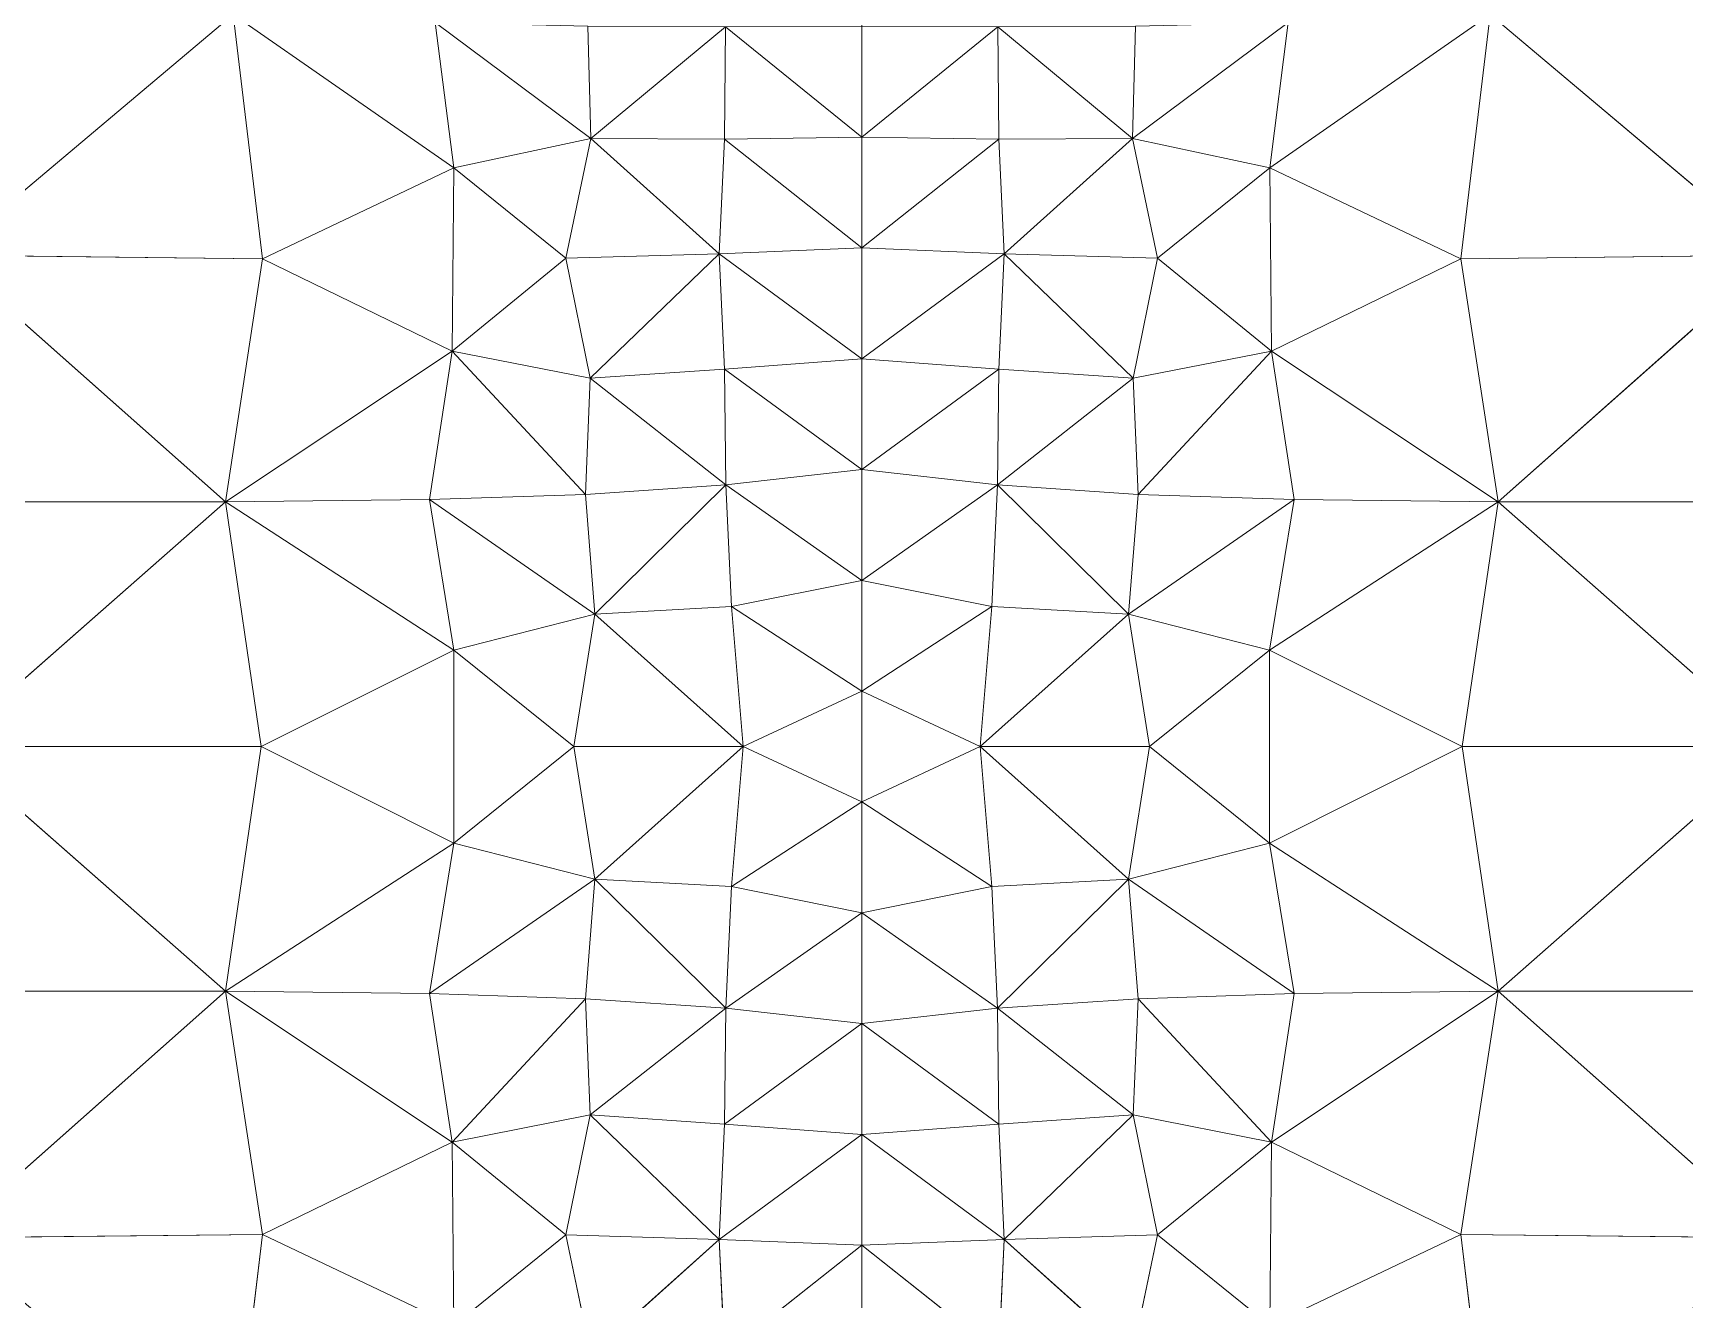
# Model space of a CAD drawing. Header units: metres. Extents: x 0 to 8, y 0 to 4.
# Drawn here: x 1.2734 to 1.7251, y 0.3486 to 0.6952 of the extents above; entities that cross this region are included whole.
import ezdxf

# ---------------------------------------------------------------- set-up
doc = ezdxf.new("R2010")
doc.units = ezdxf.units.M
doc.header["$MEASUREMENT"] = 0
for name, color, linetype, lineweight in [('DL_FE_MESH', 134, 'Continuous', 0), ('DL_FE_MESH_CELLS_8', 132, 'Continuous', 0), ('DL_FE_MESH_CELLS_9', 132, 'Continuous', 0), ('DL_TOPOLOGY', 7, 'Continuous', 0)]:
    doc.layers.add(name, color=color, linetype=linetype, lineweight=lineweight)

msp = doc.modelspace()

# ---------------------------------------------------------------- linework, layer by layer
at = {"layer": 'DL_FE_MESH'}
for p, q in [((1.32819, 0.70024), (1.25, 0.63437)), ((1.33616, 0.63343), (1.32819, 0.70024)), ((1.38846, 0.65831), (1.32819, 0.70024)), ((1.61154, 0.65831), (1.67181, 0.70024)), ((1.67181, 0.70024), (1.66384, 0.63343)), ((1.67181, 0.70024), (1.75, 0.63437)), ((1.38846, 0.65831), (1.38339, 0.69801)), ((1.42597, 0.6663), (1.38339, 0.69801)), ((1.42597, 0.6663), (1.42511, 0.69706)), ((1.46279, 0.69682), (1.42597, 0.6663)), ((1.46279, 0.69682), (1.46251, 0.66609)), ((1.46279, 0.69682), (1.5, 0.66667)), ((1.53721, 0.69682), (1.5, 0.66667)), ((1.53749, 0.66609), (1.53721, 0.69682)), ((1.53721, 0.69682), (1.57403, 0.6663)), ((1.57403, 0.6663), (1.61661, 0.69801)), ((1.57489, 0.69706), (1.57403, 0.6663)), ((1.61661, 0.69801), (1.61154, 0.65831)), ((1.38846, 0.65831), (1.42597, 0.6663)), ((1.41912, 0.63358), (1.42597, 0.6663)), ((1.42597, 0.6663), (1.46251, 0.66609)), ((1.46107, 0.63478), (1.42597, 0.6663)), ((1.46251, 0.66609), (1.46107, 0.63478)), ((1.5, 0.66667), (1.46251, 0.66609)), ((1.46251, 0.66609), (1.5, 0.63636)), ((1.5, 0.66667), (1.53749, 0.66609)), ((1.53749, 0.66609), (1.5, 0.63636)), ((1.57403, 0.6663), (1.53749, 0.66609)), ((1.53893, 0.63478), (1.53749, 0.66609)), ((1.53893, 0.63478), (1.57403, 0.6663)), ((1.57403, 0.6663), (1.61154, 0.65831)), ((1.57403, 0.6663), (1.58088, 0.63358)), ((1.33616, 0.63343), (1.38846, 0.65831)), ((1.38846, 0.65831), (1.38799, 0.60816)), ((1.41912, 0.63358), (1.38846, 0.65831)), ((1.61154, 0.65831), (1.58088, 0.63358)), ((1.61154, 0.65831), (1.66384, 0.63343)), ((1.61201, 0.60816), (1.61154, 0.65831)), ((1.25, 0.63437), (1.33616, 0.63343)), ((1.32603, 0.56691), (1.25, 0.63437)), ((1.32603, 0.56691), (1.33616, 0.63343)), ((1.33616, 0.63343), (1.38799, 0.60816)), ((1.38799, 0.60816), (1.41912, 0.63358)), ((1.41912, 0.63358), (1.46107, 0.63478)), ((1.42578, 0.60073), (1.41912, 0.63358)), ((1.46107, 0.63478), (1.42578, 0.60073)), ((1.5, 0.63636), (1.46107, 0.63478)), ((1.46107, 0.63478), (1.5, 0.60606)), ((1.46107, 0.63478), (1.46248, 0.60324)), ((1.5, 0.63636), (1.53893, 0.63478)), ((1.53893, 0.63478), (1.5, 0.60606)), ((1.53752, 0.60324), (1.53893, 0.63478)), ((1.58088, 0.63358), (1.53893, 0.63478)), ((1.53893, 0.63478), (1.57422, 0.60073)), ((1.58088, 0.63358), (1.57422, 0.60073)), ((1.58088, 0.63358), (1.61201, 0.60816)), ((1.66384, 0.63343), (1.61201, 0.60816)), ((1.75, 0.63437), (1.66384, 0.63343)), ((1.66384, 0.63343), (1.67397, 0.56691)), ((1.67397, 0.56691), (1.75, 0.63437)), ((1.38799, 0.60816), (1.32603, 0.56691)), ((1.38181, 0.56755), (1.38799, 0.60816)), ((1.42446, 0.56897), (1.38799, 0.60816)), ((1.42578, 0.60073), (1.38799, 0.60816)), ((1.5, 0.60606), (1.46248, 0.60324)), ((1.5, 0.60606), (1.53752, 0.60324)), ((1.61201, 0.60816), (1.57422, 0.60073)), ((1.57554, 0.56897), (1.61201, 0.60816)), ((1.61201, 0.60816), (1.67397, 0.56691)), ((1.61201, 0.60816), (1.61819, 0.56755)), ((1.42446, 0.56897), (1.42578, 0.60073)), ((1.42578, 0.60073), (1.46248, 0.60324)), ((1.46288, 0.57154), (1.42578, 0.60073)), ((1.46248, 0.60324), (1.5, 0.57576)), ((1.46248, 0.60324), (1.46288, 0.57154)), ((1.53752, 0.60324), (1.5, 0.57576)), ((1.53712, 0.57154), (1.53752, 0.60324)), ((1.53712, 0.57154), (1.57422, 0.60073)), ((1.57422, 0.60073), (1.53752, 0.60324)), ((1.57422, 0.60073), (1.57554, 0.56897)), ((1.5, 0.57576), (1.46288, 0.57154)), ((1.5, 0.57576), (1.53712, 0.57154)), ((1.42446, 0.56897), (1.46288, 0.57154)), ((1.46288, 0.57154), (1.42702, 0.53623)), ((1.46288, 0.57154), (1.5, 0.54545)), ((1.46288, 0.57154), (1.46442, 0.5383)), ((1.53712, 0.57154), (1.5, 0.54545)), ((1.53558, 0.5383), (1.53712, 0.57154)), ((1.57554, 0.56897), (1.53712, 0.57154)), ((1.53712, 0.57154), (1.57298, 0.53623)), ((1.25, 0.56695), (1.32603, 0.56691)), ((1.32603, 0.56691), (1.25, 0.5)), ((1.32603, 0.56691), (1.38181, 0.56755)), ((1.33585, 0.5), (1.32603, 0.56691)), ((1.38847, 0.52641), (1.32603, 0.56691)), ((1.38181, 0.56755), (1.42446, 0.56897)), ((1.38847, 0.52641), (1.38181, 0.56755)), ((1.42702, 0.53623), (1.38181, 0.56755)), ((1.42702, 0.53623), (1.42446, 0.56897)), ((1.57554, 0.56897), (1.57298, 0.53623)), ((1.57298, 0.53623), (1.61819, 0.56755)), ((1.61819, 0.56755), (1.57554, 0.56897)), ((1.61819, 0.56755), (1.61153, 0.52641)), ((1.61153, 0.52641), (1.67397, 0.56691)), ((1.67397, 0.56691), (1.61819, 0.56755)), ((1.67397, 0.56691), (1.66415, 0.5)), ((1.75, 0.56695), (1.67397, 0.56691)), ((1.67397, 0.56691), (1.75, 0.5)), ((1.5, 0.54545), (1.46442, 0.5383)), ((1.5, 0.54545), (1.53558, 0.5383)), ((1.42702, 0.53623), (1.46442, 0.5383)), ((1.46442, 0.5383), (1.5, 0.51515)), ((1.46442, 0.5383), (1.46758, 0.5)), ((1.5, 0.51515), (1.53558, 0.5383)), ((1.53242, 0.5), (1.53558, 0.5383)), ((1.57298, 0.53623), (1.53558, 0.5383)), ((1.38847, 0.52641), (1.42702, 0.53623)), ((1.42131, 0.5), (1.42702, 0.53623)), ((1.46758, 0.5), (1.42702, 0.53623)), ((1.53242, 0.5), (1.57298, 0.53623)), ((1.61153, 0.52641), (1.57298, 0.53623)), ((1.57298, 0.53623), (1.57869, 0.5)), ((1.33585, 0.5), (1.38847, 0.52641)), ((1.38847, 0.52641), (1.38847, 0.47359)), ((1.42131, 0.5), (1.38847, 0.52641)), ((1.61153, 0.52641), (1.57869, 0.5)), ((1.61153, 0.52641), (1.66415, 0.5)), ((1.61153, 0.47359), (1.61153, 0.52641)), ((1.5, 0.51515), (1.46758, 0.5)), ((1.5, 0.51515), (1.53242, 0.5)), ((1.25, 0.5), (1.33585, 0.5)), ((1.32603, 0.43309), (1.25, 0.5)), ((1.32603, 0.43309), (1.33585, 0.5)), ((1.38847, 0.47359), (1.33585, 0.5)), ((1.38847, 0.47359), (1.42131, 0.5)), ((1.42702, 0.46377), (1.42131, 0.5)), ((1.42131, 0.5), (1.46758, 0.5)), ((1.46758, 0.5), (1.42702, 0.46377)), ((1.46758, 0.5), (1.46442, 0.4617)), ((1.5, 0.48485), (1.46758, 0.5)), ((1.5, 0.48485), (1.53242, 0.5)), ((1.53558, 0.4617), (1.53242, 0.5)), ((1.57869, 0.5), (1.53242, 0.5)), ((1.53242, 0.5), (1.57298, 0.46377)), ((1.57869, 0.5), (1.57298, 0.46377)), ((1.57869, 0.5), (1.61153, 0.47359)), ((1.66415, 0.5), (1.61153, 0.47359)), ((1.75, 0.5), (1.66415, 0.5)), ((1.66415, 0.5), (1.67397, 0.43309)), ((1.67397, 0.43309), (1.75, 0.5)), ((1.5, 0.48485), (1.46442, 0.4617)), ((1.53558, 0.4617), (1.5, 0.48485)), ((1.38847, 0.47359), (1.32603, 0.43309)), ((1.38181, 0.43245), (1.38847, 0.47359)), ((1.38847, 0.47359), (1.42702, 0.46377)), ((1.61153, 0.47359), (1.57298, 0.46377)), ((1.61153, 0.47359), (1.67397, 0.43309)), ((1.61153, 0.47359), (1.61819, 0.43245)), ((1.42702, 0.46377), (1.38181, 0.43245)), ((1.42446, 0.43103), (1.42702, 0.46377)), ((1.42702, 0.46377), (1.46442, 0.4617)), ((1.46288, 0.42846), (1.42702, 0.46377)), ((1.46442, 0.4617), (1.46288, 0.42846)), ((1.5, 0.45455), (1.46442, 0.4617)), ((1.5, 0.45455), (1.53558, 0.4617)), ((1.57298, 0.46377), (1.53558, 0.4617)), ((1.53712, 0.42846), (1.53558, 0.4617)), ((1.53712, 0.42846), (1.57298, 0.46377)), ((1.57298, 0.46377), (1.61819, 0.43245)), ((1.57298, 0.46377), (1.57554, 0.43103)), ((1.46288, 0.42846), (1.5, 0.45455)), ((1.53712, 0.42846), (1.5, 0.45455)), ((1.25, 0.43305), (1.32603, 0.43309)), ((1.32603, 0.43309), (1.25, 0.36563)), ((1.33616, 0.36657), (1.32603, 0.43309)), ((1.32603, 0.43309), (1.38181, 0.43245)), ((1.38799, 0.39184), (1.32603, 0.43309)), ((1.38799, 0.39184), (1.38181, 0.43245)), ((1.38181, 0.43245), (1.42446, 0.43103)), ((1.42446, 0.43103), (1.38799, 0.39184)), ((1.42578, 0.39927), (1.42446, 0.43103)), ((1.42446, 0.43103), (1.46288, 0.42846)), ((1.57554, 0.43103), (1.53712, 0.42846)), ((1.57554, 0.43103), (1.57422, 0.39927)), ((1.61819, 0.43245), (1.57554, 0.43103)), ((1.57554, 0.43103), (1.61201, 0.39184)), ((1.61201, 0.39184), (1.67397, 0.43309)), ((1.61819, 0.43245), (1.61201, 0.39184)), ((1.67397, 0.43309), (1.61819, 0.43245)), ((1.67397, 0.43309), (1.66384, 0.36657)), ((1.75, 0.43305), (1.67397, 0.43309)), ((1.67397, 0.43309), (1.75, 0.36563)), ((1.46288, 0.42846), (1.42578, 0.39927)), ((1.46288, 0.42846), (1.46248, 0.39676)), ((1.5, 0.42424), (1.46288, 0.42846)), ((1.5, 0.42424), (1.53712, 0.42846)), ((1.53752, 0.39676), (1.53712, 0.42846)), ((1.53712, 0.42846), (1.57422, 0.39927)), ((1.46248, 0.39676), (1.5, 0.42424)), ((1.53752, 0.39676), (1.5, 0.42424)), ((1.38799, 0.39184), (1.42578, 0.39927)), ((1.41912, 0.36642), (1.42578, 0.39927)), ((1.42578, 0.39927), (1.46248, 0.39676)), ((1.46107, 0.36522), (1.42578, 0.39927)), ((1.57422, 0.39927), (1.53752, 0.39676)), ((1.53893, 0.36522), (1.57422, 0.39927)), ((1.57422, 0.39927), (1.61201, 0.39184)), ((1.57422, 0.39927), (1.58088, 0.36642)), ((1.46248, 0.39676), (1.46107, 0.36522)), ((1.46107, 0.36522), (1.5, 0.39394)), ((1.5, 0.39394), (1.46248, 0.39676)), ((1.5, 0.39394), (1.53752, 0.39676)), ((1.53893, 0.36522), (1.5, 0.39394)), ((1.53893, 0.36522), (1.53752, 0.39676)), ((1.33616, 0.36657), (1.38799, 0.39184)), ((1.38799, 0.39184), (1.38846, 0.34169)), ((1.41912, 0.36642), (1.38799, 0.39184)), ((1.61201, 0.39184), (1.58088, 0.36642)), ((1.61154, 0.34169), (1.61201, 0.39184)), ((1.66384, 0.36657), (1.61201, 0.39184)), ((1.25, 0.36563), (1.33616, 0.36657)), ((1.32819, 0.29976), (1.33616, 0.36657)), ((1.38846, 0.34169), (1.33616, 0.36657)), ((1.38846, 0.34169), (1.41912, 0.36642)), ((1.42597, 0.3337), (1.41912, 0.36642)), ((1.41912, 0.36642), (1.46107, 0.36522)), ((1.58088, 0.36642), (1.53893, 0.36522)), ((1.58088, 0.36642), (1.57403, 0.3337)), ((1.58088, 0.36642), (1.61154, 0.34169)), ((1.66384, 0.36657), (1.61154, 0.34169)), ((1.75, 0.36563), (1.66384, 0.36657)), ((1.66384, 0.36657), (1.67181, 0.29976)), ((1.46107, 0.36522), (1.42597, 0.3337)), ((1.5, 0.36364), (1.46107, 0.36522)), ((1.46107, 0.36522), (1.46251, 0.33391)), ((1.46251, 0.33391), (1.5, 0.36364)), ((1.5, 0.36364), (1.53893, 0.36522)), ((1.53749, 0.33391), (1.5, 0.36364)), ((1.53749, 0.33391), (1.53893, 0.36522)), ((1.53893, 0.36522), (1.57403, 0.3337))]:
    msp.add_line(p, q, dxfattribs=at)
at = {"layer": 'DL_FE_MESH_CELLS_8'}
for points in [[(1.61154, 0.65831), (1.67181, 0.70024), (1.61661, 0.69801)], [(1.66384, 0.63343), (1.67181, 0.70024), (1.61154, 0.65831)], [(1.75, 0.63437), (1.67181, 0.70024), (1.66384, 0.63343)], [(1.75, 0.63437), (1.75, 0.70417), (1.67181, 0.70024)], [(1.53721, 0.69682), (1.5, 0.66667), (1.53749, 0.66609)], [(1.57403, 0.6663), (1.57489, 0.69706), (1.53721, 0.69682)], [(1.57403, 0.6663), (1.53721, 0.69682), (1.53749, 0.66609)], [(1.57403, 0.6663), (1.61661, 0.69801), (1.57489, 0.69706)], [(1.61154, 0.65831), (1.61661, 0.69801), (1.57403, 0.6663)], [(1.53749, 0.66609), (1.5, 0.63636), (1.53893, 0.63478)], [(1.53893, 0.63478), (1.57403, 0.6663), (1.53749, 0.66609)], [(1.58088, 0.63358), (1.57403, 0.6663), (1.53893, 0.63478)], [(1.61154, 0.65831), (1.57403, 0.6663), (1.58088, 0.63358)], [(1.61201, 0.60816), (1.61154, 0.65831), (1.58088, 0.63358)], [(1.66384, 0.63343), (1.61154, 0.65831), (1.61201, 0.60816)], [(1.53893, 0.63478), (1.5, 0.60606), (1.53752, 0.60324)], [(1.57422, 0.60073), (1.53893, 0.63478), (1.53752, 0.60324)], [(1.57422, 0.60073), (1.58088, 0.63358), (1.53893, 0.63478)], [(1.61201, 0.60816), (1.58088, 0.63358), (1.57422, 0.60073)], [(1.61201, 0.60816), (1.67397, 0.56691), (1.66384, 0.63343)], [(1.67397, 0.56691), (1.75, 0.63437), (1.66384, 0.63343)], [(1.75, 0.56695), (1.75, 0.63437), (1.67397, 0.56691)], [(1.57554, 0.56897), (1.61201, 0.60816), (1.57422, 0.60073)], [(1.61819, 0.56755), (1.61201, 0.60816), (1.57554, 0.56897)], [(1.61819, 0.56755), (1.67397, 0.56691), (1.61201, 0.60816)], [(1.53752, 0.60324), (1.5, 0.57576), (1.53712, 0.57154)], [(1.53712, 0.57154), (1.57422, 0.60073), (1.53752, 0.60324)], [(1.57554, 0.56897), (1.57422, 0.60073), (1.53712, 0.57154)], [(1.53712, 0.57154), (1.5, 0.54545), (1.53558, 0.5383)], [(1.57298, 0.53623), (1.53712, 0.57154), (1.53558, 0.5383)], [(1.57298, 0.53623), (1.57554, 0.56897), (1.53712, 0.57154)], [(1.57298, 0.53623), (1.61819, 0.56755), (1.57554, 0.56897)], [(1.61153, 0.52641), (1.61819, 0.56755), (1.57298, 0.53623)], [(1.61153, 0.52641), (1.67397, 0.56691), (1.61819, 0.56755)], [(1.66415, 0.5), (1.67397, 0.56691), (1.61153, 0.52641)], [(1.75, 0.5), (1.67397, 0.56691), (1.66415, 0.5)], [(1.75, 0.5), (1.75, 0.56695), (1.67397, 0.56691)], [(1.53558, 0.5383), (1.5, 0.51515), (1.53242, 0.5)], [(1.53242, 0.5), (1.57298, 0.53623), (1.53558, 0.5383)], [(1.57869, 0.5), (1.57298, 0.53623), (1.53242, 0.5)], [(1.61153, 0.52641), (1.57298, 0.53623), (1.57869, 0.5)], [(1.61153, 0.47359), (1.61153, 0.52641), (1.57869, 0.5)], [(1.66415, 0.5), (1.61153, 0.52641), (1.61153, 0.47359)], [(1.53242, 0.5), (1.5, 0.48485), (1.53558, 0.4617)], [(1.57298, 0.46377), (1.57869, 0.5), (1.53242, 0.5)], [(1.57298, 0.46377), (1.53242, 0.5), (1.53558, 0.4617)], [(1.61153, 0.47359), (1.57869, 0.5), (1.57298, 0.46377)], [(1.61153, 0.47359), (1.67397, 0.43309), (1.66415, 0.5)], [(1.67397, 0.43309), (1.75, 0.5), (1.66415, 0.5)], [(1.75, 0.43305), (1.75, 0.5), (1.67397, 0.43309)], [(1.61819, 0.43245), (1.61153, 0.47359), (1.57298, 0.46377)], [(1.61819, 0.43245), (1.67397, 0.43309), (1.61153, 0.47359)], [(1.5, 0.45455), (1.53712, 0.42846), (1.53558, 0.4617)], [(1.53712, 0.42846), (1.57298, 0.46377), (1.53558, 0.4617)], [(1.57554, 0.43103), (1.57298, 0.46377), (1.53712, 0.42846)], [(1.61819, 0.43245), (1.57298, 0.46377), (1.57554, 0.43103)], [(1.57422, 0.39927), (1.57554, 0.43103), (1.53712, 0.42846)], [(1.61201, 0.39184), (1.57554, 0.43103), (1.57422, 0.39927)], [(1.61201, 0.39184), (1.61819, 0.43245), (1.57554, 0.43103)], [(1.61201, 0.39184), (1.67397, 0.43309), (1.61819, 0.43245)], [(1.66384, 0.36657), (1.67397, 0.43309), (1.61201, 0.39184)], [(1.75, 0.36563), (1.67397, 0.43309), (1.66384, 0.36657)], [(1.75, 0.36563), (1.75, 0.43305), (1.67397, 0.43309)], [(1.5, 0.42424), (1.53752, 0.39676), (1.53712, 0.42846)], [(1.57422, 0.39927), (1.53712, 0.42846), (1.53752, 0.39676)], [(1.53893, 0.36522), (1.57422, 0.39927), (1.53752, 0.39676)], [(1.58088, 0.36642), (1.57422, 0.39927), (1.53893, 0.36522)], [(1.61201, 0.39184), (1.57422, 0.39927), (1.58088, 0.36642)], [(1.5, 0.39394), (1.53893, 0.36522), (1.53752, 0.39676)], [(1.61154, 0.34169), (1.61201, 0.39184), (1.58088, 0.36642)], [(1.66384, 0.36657), (1.61201, 0.39184), (1.61154, 0.34169)], [(1.57403, 0.3337), (1.58088, 0.36642), (1.53893, 0.36522)], [(1.61154, 0.34169), (1.58088, 0.36642), (1.57403, 0.3337)], [(1.67181, 0.29976), (1.66384, 0.36657), (1.61154, 0.34169)], [(1.67181, 0.29976), (1.75, 0.36563), (1.66384, 0.36657)], [(1.5, 0.36364), (1.53749, 0.33391), (1.53893, 0.36522)], [(1.57403, 0.3337), (1.53893, 0.36522), (1.53749, 0.33391)], [(1.75, 0.29583), (1.75, 0.36563), (1.67181, 0.29976)]]:
    msp.add_3dface(points, dxfattribs=at)
for points, invisible_edges in [([(1.5, 0.69697), (1.5, 0.66667), (1.53721, 0.69682)], 1), ([(1.5, 0.66667), (1.5, 0.63636), (1.53749, 0.66609)], 1), ([(1.5, 0.63636), (1.5, 0.60606), (1.53893, 0.63478)], 1), ([(1.5, 0.60606), (1.5, 0.57576), (1.53752, 0.60324)], 1), ([(1.5, 0.57576), (1.5, 0.54545), (1.53712, 0.57154)], 1), ([(1.53558, 0.5383), (1.5, 0.54545), (1.5, 0.51515)], 2), ([(1.5, 0.51515), (1.5, 0.48485), (1.53242, 0.5)], 1), ([(1.53558, 0.4617), (1.5, 0.48485), (1.5, 0.45455)], 2), ([(1.5, 0.45455), (1.5, 0.42424), (1.53712, 0.42846)], 1), ([(1.5, 0.42424), (1.5, 0.39394), (1.53752, 0.39676)], 1), ([(1.5, 0.39394), (1.5, 0.36364), (1.53893, 0.36522)], 1), ([(1.5, 0.36364), (1.5, 0.33333), (1.53749, 0.33391)], 1)]:
    msp.add_3dface(points, dxfattribs=dict(at, invisible_edges=invisible_edges))
at = {"layer": 'DL_FE_MESH_CELLS_9'}
for points in [[(1.25, 0.70417), (1.25, 0.63437), (1.32819, 0.70024)], [(1.32819, 0.70024), (1.25, 0.63437), (1.33616, 0.63343)], [(1.38846, 0.65831), (1.32819, 0.70024), (1.33616, 0.63343)], [(1.38339, 0.69801), (1.32819, 0.70024), (1.38846, 0.65831)], [(1.38339, 0.69801), (1.38846, 0.65831), (1.42597, 0.6663)], [(1.38339, 0.69801), (1.42597, 0.6663), (1.42511, 0.69706)], [(1.42511, 0.69706), (1.42597, 0.6663), (1.46279, 0.69682)], [(1.46279, 0.69682), (1.42597, 0.6663), (1.46251, 0.66609)], [(1.5, 0.66667), (1.46279, 0.69682), (1.46251, 0.66609)], [(1.38846, 0.65831), (1.41912, 0.63358), (1.42597, 0.6663)], [(1.42597, 0.6663), (1.41912, 0.63358), (1.46107, 0.63478)], [(1.42597, 0.6663), (1.46107, 0.63478), (1.46251, 0.66609)], [(1.5, 0.63636), (1.46251, 0.66609), (1.46107, 0.63478)], [(1.33616, 0.63343), (1.38799, 0.60816), (1.38846, 0.65831)], [(1.38846, 0.65831), (1.38799, 0.60816), (1.41912, 0.63358)], [(1.25, 0.63437), (1.25, 0.56695), (1.32603, 0.56691)], [(1.25, 0.63437), (1.32603, 0.56691), (1.33616, 0.63343)], [(1.33616, 0.63343), (1.32603, 0.56691), (1.38799, 0.60816)], [(1.38799, 0.60816), (1.42578, 0.60073), (1.41912, 0.63358)], [(1.41912, 0.63358), (1.42578, 0.60073), (1.46107, 0.63478)], [(1.46107, 0.63478), (1.42578, 0.60073), (1.46248, 0.60324)], [(1.5, 0.60606), (1.46107, 0.63478), (1.46248, 0.60324)], [(1.38799, 0.60816), (1.32603, 0.56691), (1.38181, 0.56755)], [(1.38799, 0.60816), (1.38181, 0.56755), (1.42446, 0.56897)], [(1.38799, 0.60816), (1.42446, 0.56897), (1.42578, 0.60073)], [(1.42578, 0.60073), (1.42446, 0.56897), (1.46288, 0.57154)], [(1.42578, 0.60073), (1.46288, 0.57154), (1.46248, 0.60324)], [(1.5, 0.57576), (1.46248, 0.60324), (1.46288, 0.57154)], [(1.42446, 0.56897), (1.42702, 0.53623), (1.46288, 0.57154)], [(1.46288, 0.57154), (1.42702, 0.53623), (1.46442, 0.5383)], [(1.5, 0.54545), (1.46288, 0.57154), (1.46442, 0.5383)], [(1.25, 0.56695), (1.25, 0.5), (1.32603, 0.56691)], [(1.32603, 0.56691), (1.25, 0.5), (1.33585, 0.5)], [(1.32603, 0.56691), (1.38847, 0.52641), (1.38181, 0.56755)], [(1.32603, 0.56691), (1.33585, 0.5), (1.38847, 0.52641)], [(1.38181, 0.56755), (1.42702, 0.53623), (1.42446, 0.56897)], [(1.38181, 0.56755), (1.38847, 0.52641), (1.42702, 0.53623)], [(1.42702, 0.53623), (1.46758, 0.5), (1.46442, 0.5383)], [(1.46758, 0.5), (1.5, 0.51515), (1.46442, 0.5383)], [(1.38847, 0.52641), (1.42131, 0.5), (1.42702, 0.53623)], [(1.42702, 0.53623), (1.42131, 0.5), (1.46758, 0.5)], [(1.33585, 0.5), (1.38847, 0.47359), (1.38847, 0.52641)], [(1.38847, 0.52641), (1.38847, 0.47359), (1.42131, 0.5)], [(1.25, 0.5), (1.25, 0.43305), (1.32603, 0.43309)], [(1.25, 0.5), (1.32603, 0.43309), (1.33585, 0.5)], [(1.33585, 0.5), (1.32603, 0.43309), (1.38847, 0.47359)], [(1.38847, 0.47359), (1.42702, 0.46377), (1.42131, 0.5)], [(1.42131, 0.5), (1.42702, 0.46377), (1.46758, 0.5)], [(1.46758, 0.5), (1.42702, 0.46377), (1.46442, 0.4617)], [(1.46442, 0.4617), (1.5, 0.48485), (1.46758, 0.5)], [(1.38847, 0.47359), (1.32603, 0.43309), (1.38181, 0.43245)], [(1.38847, 0.47359), (1.38181, 0.43245), (1.42702, 0.46377)], [(1.42702, 0.46377), (1.38181, 0.43245), (1.42446, 0.43103)], [(1.42702, 0.46377), (1.42446, 0.43103), (1.46288, 0.42846)], [(1.42702, 0.46377), (1.46288, 0.42846), (1.46442, 0.4617)], [(1.46288, 0.42846), (1.5, 0.45455), (1.46442, 0.4617)], [(1.32603, 0.43309), (1.25, 0.36563), (1.33616, 0.36657)], [(1.25, 0.43305), (1.25, 0.36563), (1.32603, 0.43309)], [(1.32603, 0.43309), (1.33616, 0.36657), (1.38799, 0.39184)], [(1.32603, 0.43309), (1.38799, 0.39184), (1.38181, 0.43245)], [(1.38181, 0.43245), (1.38799, 0.39184), (1.42446, 0.43103)], [(1.42446, 0.43103), (1.38799, 0.39184), (1.42578, 0.39927)], [(1.42446, 0.43103), (1.42578, 0.39927), (1.46288, 0.42846)], [(1.46288, 0.42846), (1.42578, 0.39927), (1.46248, 0.39676)], [(1.46248, 0.39676), (1.5, 0.42424), (1.46288, 0.42846)], [(1.38799, 0.39184), (1.41912, 0.36642), (1.42578, 0.39927)], [(1.42578, 0.39927), (1.41912, 0.36642), (1.46107, 0.36522)], [(1.42578, 0.39927), (1.46107, 0.36522), (1.46248, 0.39676)], [(1.46107, 0.36522), (1.5, 0.39394), (1.46248, 0.39676)], [(1.33616, 0.36657), (1.38846, 0.34169), (1.38799, 0.39184)], [(1.38799, 0.39184), (1.38846, 0.34169), (1.41912, 0.36642)], [(1.25, 0.36563), (1.32819, 0.29976), (1.33616, 0.36657)], [(1.33616, 0.36657), (1.32819, 0.29976), (1.38846, 0.34169)], [(1.38846, 0.34169), (1.42597, 0.3337), (1.41912, 0.36642)], [(1.41912, 0.36642), (1.42597, 0.3337), (1.46107, 0.36522)], [(1.25, 0.36563), (1.25, 0.29583), (1.32819, 0.29976)], [(1.46107, 0.36522), (1.42597, 0.3337), (1.46251, 0.33391)], [(1.46251, 0.33391), (1.5, 0.36364), (1.46107, 0.36522)]]:
    msp.add_3dface(points, dxfattribs=at)
for points, invisible_edges in [([(1.5, 0.66667), (1.5, 0.69697), (1.46279, 0.69682)], 1), ([(1.5, 0.63636), (1.5, 0.66667), (1.46251, 0.66609)], 1), ([(1.5, 0.60606), (1.5, 0.63636), (1.46107, 0.63478)], 1), ([(1.5, 0.57576), (1.5, 0.60606), (1.46248, 0.60324)], 1), ([(1.5, 0.54545), (1.5, 0.57576), (1.46288, 0.57154)], 1), ([(1.46442, 0.5383), (1.5, 0.51515), (1.5, 0.54545)], 2), ([(1.5, 0.48485), (1.5, 0.51515), (1.46758, 0.5)], 1), ([(1.46442, 0.4617), (1.5, 0.45455), (1.5, 0.48485)], 2), ([(1.5, 0.42424), (1.5, 0.45455), (1.46288, 0.42846)], 1), ([(1.5, 0.39394), (1.5, 0.42424), (1.46248, 0.39676)], 1), ([(1.5, 0.36364), (1.5, 0.39394), (1.46107, 0.36522)], 1), ([(1.5, 0.33333), (1.5, 0.36364), (1.46251, 0.33391)], 1)]:
    msp.add_3dface(points, dxfattribs=dict(at, invisible_edges=invisible_edges))
at = {"layer": 'DL_TOPOLOGY'}
msp.add_line((1.5, 1), (1.5, 0), dxfattribs=at)

doc.saveas('drawing.dxf')
